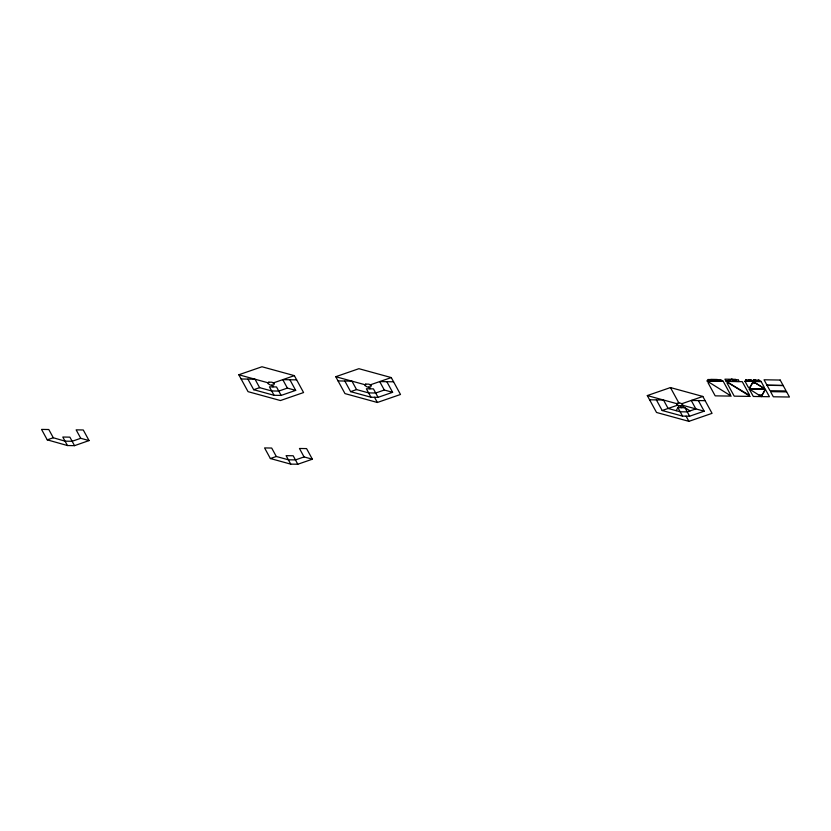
<?xml version="1.0" encoding="UTF-8"?>
<svg xmlns="http://www.w3.org/2000/svg" width="831" height="831" viewBox="0 0 831 831"><rect width="100%" height="100%" fill="white"/><g stroke="black" fill="none" stroke-linecap="round" stroke-linejoin="round"><path stroke-width="1.25" d="M753.208 381.585L763.128 387.734L764.416 387.568L761.217 381.709L745.095 381.169M745.054 381.367L745.895 379.725M746.872 381.2L747.235 380.556M749.739 381.242L748.669 380.577M751.515 381.273L749.011 379.59M753.655 379.663L753.25 380.505L751.826 380.484L750.788 379.622M755.431 379.694L754.59 381.325L751.411 381.086M754.725 381.325L755.535 379.881M756.511 381.346L756.864 380.712M759.368 381.398L758.298 380.733M761.154 381.419L758.745 379.933M676.195 410.68L678.989 405.694M676.87 403.689A2.316 1.091 11.3 0 1 678.875 402.993A2.316 1.091 11.3 0 1 681.69 403.762A2.316 1.091 11.3 0 1 682.49 405.227L679.768 405.912L677.67 405.154A2.316 1.091 11.3 0 1 676.87 403.689L647.297 395.566L656.532 412.467L688.909 421.348L712.053 413.339L702.829 396.449L670.451 387.568L647.297 395.566M753.115 381.585L749.801 387.526L748.305 387.308L745.106 381.46M761.404 396.584L765.424 389.396L769.413 396.719L753.302 396.46L749.302 389.147M80.752 438.301L72.131 441.271L65.047 441.157L53.298 437.76L48.8 429.523L41.55 429.409L47.253 439.848L67.446 445.541L74.53 445.655L89.062 440.575L83.266 429.97L76.14 429.856L80.752 438.301L89.062 440.575M47.253 439.848L53.298 437.76M238.819 374.771L261.973 366.762L294.351 375.643L303.575 392.544L280.431 400.542L248.054 391.661L238.819 374.771L268.392 382.883M247.908 379.102L253.704 389.708L259.636 387.661L271.685 390.965L278.769 391.079L287.391 388.098L295.691 390.373L289.894 379.767M273.212 382.956L294.351 375.643M253.704 389.708L274.053 395.296L281.138 395.411L295.691 390.373M335.755 376.703L358.899 368.694L391.276 377.575L400.5 394.476L377.357 402.474L344.979 393.593L335.755 376.703L365.318 384.815M344.823 381.034L350.62 391.64L356.561 389.583L368.611 392.897L375.695 393.011L384.317 390.03L392.616 392.305L386.82 381.699M370.138 384.888L391.276 377.575M350.62 391.64L370.979 397.228L378.063 397.343L392.616 392.305M276.308 456.489L271.695 448.044L264.58 447.93L270.376 458.535L276.308 456.489L288.357 459.792L295.452 459.907L304.063 456.925L312.363 459.211L306.566 448.595L299.451 448.48L304.063 456.925M270.376 458.535L290.725 464.124L297.81 464.238L312.363 459.211M709.279 382.52L707.991 382.686L715.19 395.857L731.218 396.107L707.233 381.117L723.261 381.377L730.459 394.548L729.171 394.715M656.376 399.898L662.172 410.514L677.67 405.154M681.69 403.762L702.829 396.449M662.172 410.514L682.531 416.102L689.616 416.217L704.169 411.179L698.372 400.573M750.746 379.819L748.97 379.788L751.38 381.273M753.613 379.86L755.389 379.892M745.864 379.923L749.074 379.975M755.493 380.079L758.703 380.131M711.066 379.559L707.856 379.507L707.046 380.951L713.476 381.055L710.962 379.372L717.382 379.476L716.582 380.92L713.372 380.868M747.194 380.754L748.627 380.775M756.823 380.899L758.256 380.92M767.013 385.2L783.124 385.459M767.065 385.293L783.176 385.553M241.135 378.988L255.024 379.216L259.636 387.661M296.657 379.871L282.779 379.653L287.391 388.098M338.061 380.92L351.939 381.149L356.561 389.583M393.582 381.803L379.694 381.585L384.317 390.03M649.613 399.794L663.491 400.012L668.103 408.457L680.163 411.771L687.247 411.885L695.859 408.904L691.247 400.459L705.135 400.677M682.49 405.227L704.169 411.179M736.391 380.079L735.612 379.341L732.256 379.289L733.274 381.149L738.167 379.59L739.185 381.46L735.83 381.408L735.04 380.671M761.31 396.584L749.282 389.001L765.299 389.261L761.985 395.203A2.316 1.091 11.3 0 0 759.202 395.151M681.752 405.736L690.073 410.898M689.616 416.217L684.983 407.751L677.899 407.637L682.531 416.102M670.451 387.568L678.875 402.993M680.475 405.923L681.441 407.689M686.074 416.154L688.909 421.348M378.063 397.343L373.441 388.877L366.357 388.763L370.979 397.228M368.933 387.049L369.899 388.815M374.521 397.28L377.357 402.474M281.138 395.411L276.515 386.945L269.431 386.83L274.053 395.296M271.997 385.117L272.963 386.893M297.81 464.238L293.187 455.772L286.103 455.658L290.725 464.124M74.53 445.655L69.877 437.148L62.792 437.033L67.446 445.541M268.797 382.167L267.987 383.6L270.397 385.096L273.607 385.148L274.407 383.704L272.007 382.218L268.797 382.167M365.723 384.099L364.913 385.532L367.323 387.028L370.533 387.08L371.343 385.636L368.933 384.151L365.723 384.099M717.485 379.663L716.686 381.107L720.248 380.515L723.105 381.2L720.695 379.715L717.485 379.663M752.554 382.977L749.23 388.908L765.258 389.168L755.327 383.018A2.316 1.091 11.3 0 1 752.554 382.977M731.716 379.279L726.055 381.242L724.923 379.175L731.716 379.279M732.069 379.289L726.408 381.242L733.202 381.346L732.069 379.289M728.299 382.821L727.011 382.987L734.209 396.158L750.237 396.408L728.299 382.821M748.689 394.839L726.242 381.419L742.27 381.678L749.469 394.85L748.689 394.839M780.174 380.047L764.053 379.788L770.015 390.715L786.136 390.965L780.174 380.047M786.645 391.9L770.524 391.64L773.329 396.782L789.45 397.031L786.645 391.9"/></g></svg>
